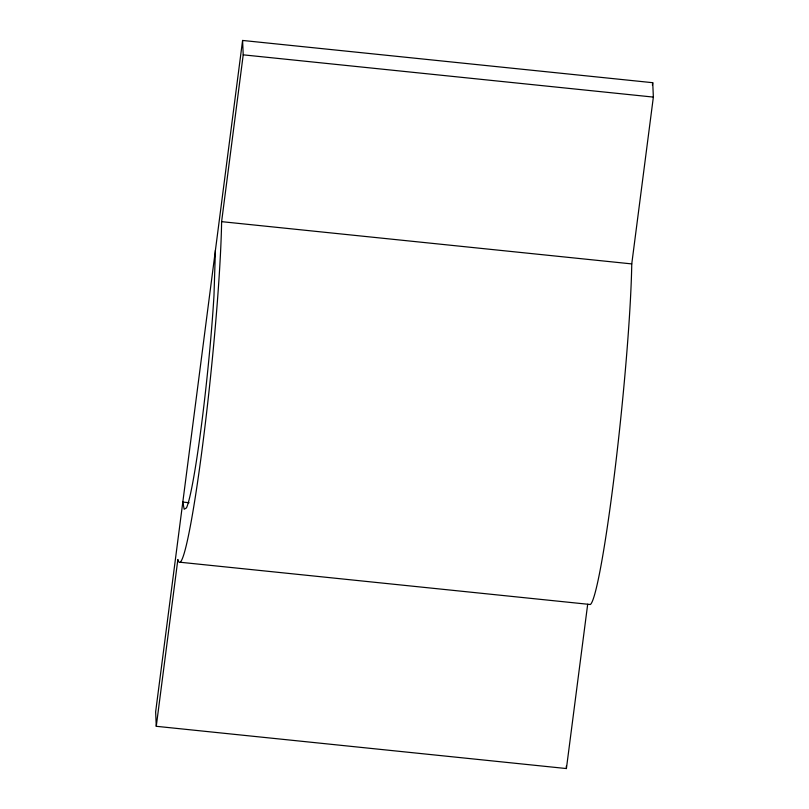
<?xml version="1.0" encoding="UTF-8"?>
<svg xmlns="http://www.w3.org/2000/svg" width="809" height="809" viewBox="0 0 809 809"><rect width="100%" height="100%" fill="white"/><g stroke="black" fill="none" stroke-linecap="round" stroke-linejoin="round"><path stroke-width="1.21" d="M215.416 250.284L213.991 295.356A138.026 8.565 -84.1 0 1 186.464 507.9L184.179 509.255L182.814 502.076L189.084 502.723M180.225 562.255L590.368 604.505A189.63 11.771 -84.1 0 0 614.891 470.555A189.63 11.771 -84.1 0 0 631.758 263.906L653.359 97.09L652.732 82.7L242.589 40.45L155.641 711.91L156.268 726.3L566.411 768.55L587.688 604.222M156.268 726.3L177.869 559.484A189.63 11.771 -84.1 0 0 202.26 448.146A189.63 11.771 -84.1 0 0 221.615 221.656L243.216 54.84L242.589 40.45M652.408 85.198L652.732 82.7M243.216 54.84L653.359 97.09M221.615 221.656L631.758 263.906M566.31 766.153L566.411 768.55"/></g></svg>
